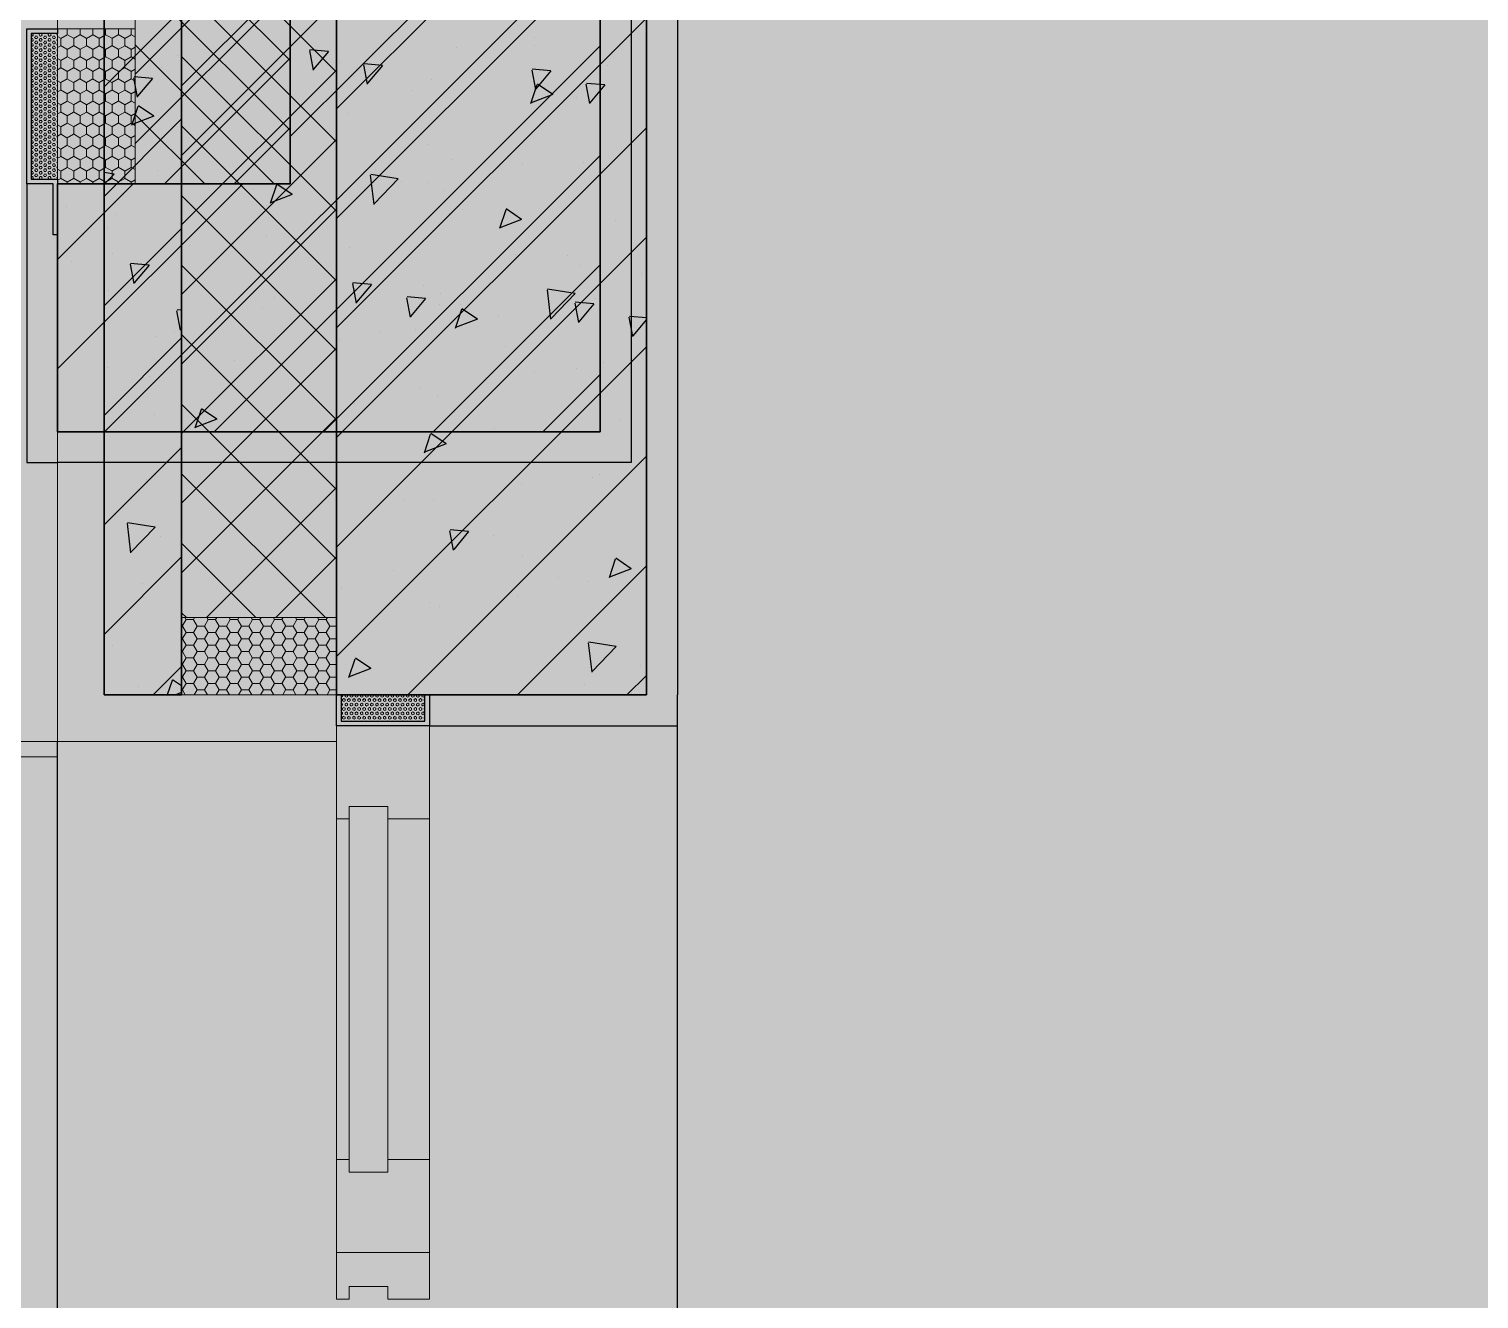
# Model space of a CAD drawing. Header units: inches. Extents: x 143994 to 247866, y 243815 to 272761.
# Drawn here: x 166857 to 167793, y 257416 to 258236 of the extents above; entities that cross this region are included whole.
import ezdxf

# ---------------------------------------------------------------- set-up
doc = ezdxf.new("R2010")
doc.units = ezdxf.units.IN
doc.header["$LTSCALE"] = 1000
doc.header["$MEASUREMENT"] = 0
doc.layers.get('DEFPOINTS').update_dxf_attribs({"color": 62})
for name, color, linetype in [('0-建筑1F', 127, 'Continuous'), ('0-建筑2F', 127, 'Continuous'), ('A-S-face(建筑粉刷线)', 136, 'Continuous'), ('PUB_HATCH', 8, 'Continuous')]:
    doc.layers.add(name, color=color, linetype=linetype)
for name, color, linetype, lineweight in [('A-M-Metal-sill', 53, 'Continuous', 9), ('A-M-Stone', 11, 'Continuous', 15), ('A-Wall', 254, 'Continuous', 35), ('MQ-HZ幕墙绘制', 6, 'Continuous', 13), ('W-保温层', 8, 'Continuous', 13)]:
    doc.layers.add(name, color=color, linetype=linetype, lineweight=lineweight)

# ---------------------------------------------------------------- blocks, each defined once
blk = doc.blocks.new('144')
at = {"layer": 'MQ-HZ幕墙绘制'}
h = blk.add_hatch(dxfattribs=at)
h.set_pattern_fill('HEX', color=127, angle=-180, style=0)
h.set_pattern_definition([(180, (647930.8768, -383131.2389), (-6e-16, -1.649778), [0.9525, -1.905]), (300, (647930.8768, -383131.2389), (1.4287497, 0.824889), [0.9525, -1.905]), (240, (647929.9243, -383131.2389), (1.4287497, -0.824889), [0.9525, -1.905])])
h.paths.add_polyline_path([(647836.92, -381953.29), (647836.92, -382047.28), (647819.92, -382047.28), (647819.92, -381953.29)])
h = blk.add_hatch(dxfattribs=at)
h.set_pattern_fill('HONEY', color=127, scale=3, angle=-90)
h.set_pattern_definition([(270, (1028626.8684, -384585.824), (4.124445, -7.14375), [4.7625, -9.525]), (30, (1028626.8684, -384585.824), (4.12444648, 7.143749147), [4.7625, -9.525]), (330, (1028626.8684, -384585.824), (8.24889148, -8.53e-07), [-9.525, 4.7625])])
h.paths.add_polyline_path([(647836.92, -382050.28), (647836.92, -381950.28), (647886.92, -381950.28), (647886.92, -382050.28)])
at = {"layer": 'A-S-face(建筑粉刷线)', "color": 127}
for p, q in [((648206.92, -378630.28), (648206.92, -382230.28)), ((648066.92, -382230.28), (647836.92, -382230.28)), ((648186.92, -382230.28), (647986.92, -382230.28)), ((648206.92, -382230.28), (648186.92, -382230.28))]:
    blk.add_line(p, q, dxfattribs=at)
blk.add_lwpolyline([(647816.92, -382050.28), (647816.92, -382230.28), (647836.92, -382230.28)], dxfattribs=at)
at = {"layer": 'A-Wall', "color": 127}
for p, q in [((647986.92, -378410.28), (647986.92, -382050.28)), ((648186.92, -382210.28), (648186.92, -378610.28)), ((647986.92, -382050.28), (647836.92, -382050.28)), ((647836.92, -382050.28), (647836.92, -382210.28)), ((647836.92, -382210.28), (648186.92, -382210.28))]:
    blk.add_line(p, q, dxfattribs=at)
at = {"layer": 'MQ-HZ幕墙绘制', "color": 127, "lineweight": -3}
blk.add_lwpolyline([(647816.92, -382050.28), (647816.92, -381950.29), (647833.92, -381950.29), (647833.92, -381950.29), (647836.92, -381950.29), (647836.92, -381953.29), (647819.92, -381953.29), (647819.92, -382047.28), (647836.92, -382047.28), (647836.92, -382083.28), (647833.92, -382083.28), (647833.92, -382050.28), (647816.92, -382050.28)], dxfattribs=at)
at = {"layer": 'MQ-HZ幕墙绘制', "color": 127}
blk.add_lwpolyline([(647836.92, -382050.28), (647836.92, -381950.28), (647886.92, -381950.28), (647886.92, -382050.28)], close=True, dxfattribs=at)
at = {"layer": 'PUB_HATCH', "color": 127, "linetype": 'Continuous'}
for p, q in [((648186.92, -381819.77), (647986.92, -382019.77)), ((648186.92, -381890.48), (647867.12, -382210.28)), ((648186.92, -381961.19), (647937.83, -382210.28)), ((647999.38, -381964.27), (648001.69, -381976.81)), ((648011.63, -381964.81), (647999.67, -381963.77)), ((648011.63, -381964.82), (648001.99, -381976.31)), ((648144.58, -381960.99), (648144.58, -381960.99)), ((648142.83, -381976.82), (648145.15, -381989.36)), ((648155.08, -381977.37), (648143.13, -381976.32)), ((648178.85, -381969.81), (648178.85, -381969.81)), ((648027.95, -381981.01), (648027.95, -381981.01)), ((648077.83, -381982.61), (648077.83, -381982.61)), ((648146.13, -381986.44), (648142.08, -381998.53)), ((648155.08, -381977.37), (648145.44, -381988.86)), ((648156.37, -381992.65), (648146.43, -381985.94)), ((648156.37, -381992.65), (648142.37, -381998.02)), ((648150.78, -381988.15), (648150.78, -381988.15)), ((648024.47, -382004.78), (648024.47, -382004.78)), ((648186.92, -382031.9), (648008.54, -382210.28)), ((648075.87, -382024.92), (648075.87, -382024.92)), ((648176.42, -382036.39), (648176.42, -382036.39)), ((647956.41, -382050.28), (647836.92, -382169.77)), ((647885.7, -382050.28), (647836.92, -382099.06)), ((647978.09, -382050.95), (647974.03, -382063.03)), ((647988.33, -382057.16), (647978.38, -382050.44)), ((648038.64, -382044.65), (648040.85, -382063.64)), ((648056.73, -382047.04), (648038.94, -382044.29)), ((648056.73, -382047.04), (648041.15, -382063.28)), ((648058.6, -382048.83), (648058.6, -382048.83)), ((648075.4, -382049.19), (648075.4, -382049.19)), ((647988.33, -382057.16), (647974.33, -382062.53)), ((648165.36, -382053.34), (648165.36, -382053.34)), ((648173.91, -382057.06), (648173.91, -382057.06)), ((647842.59, -382064.96), (647842.59, -382064.96)), ((647971.52, -382064.19), (647971.52, -382064.19)), ((648098.16, -382067.03), (648098.16, -382067.03)), ((647868.84, -382078.27), (647868.84, -382078.27)), ((647971.85, -382083.66), (647971.85, -382083.66)), ((647921.79, -382090.25), (647921.79, -382090.25)), ((647846.04, -382100.23), (647846.04, -382100.23)), ((647883.68, -382102.16), (647885.99, -382114.7)), ((647895.93, -382102.7), (647883.97, -382101.66)), ((647895.93, -382102.7), (647886.28, -382114.19)), ((648186.92, -382102.61), (648079.25, -382210.28)), ((648173.99, -382102.97), (648173.99, -382102.97)), ((648027.13, -382114.71), (648029.44, -382127.25)), ((648039.38, -382115.25), (648027.42, -382114.21)), ((648039.38, -382115.25), (648029.74, -382126.74)), ((648072.97, -382115.77), (648072.97, -382115.77)), ((647869.88, -382119.11), (647869.88, -382119.11)), ((647976.64, -382123.63), (647976.64, -382123.63)), ((648182.83, -382127.8), (648170.88, -382126.76)), ((648184.25, -382124.23), (648184.25, -382124.23)), ((647969.09, -382130.77), (647969.09, -382130.77)), ((648083.4, -382128.14), (648083.4, -382128.14)), ((648097.47, -382131.47), (648093.41, -382143.56)), ((648107.71, -382137.68), (648097.76, -382130.97)), ((648121.3, -382135.94), (648121.3, -382135.94)), ((648170.58, -382127.26), (648172.9, -382139.8)), ((648171.36, -382129.35), (648171.36, -382129.35)), ((648182.83, -382127.8), (648173.19, -382139.29)), ((647866.4, -382144.85), (647866.4, -382144.85)), ((648067.61, -382144.26), (648067.61, -382144.26)), ((648107.71, -382137.68), (648093.71, -382143.05)), ((647912.05, -382145.98), (647912.05, -382145.98)), ((648018.81, -382150.49), (648018.81, -382150.49)), ((648045.55, -382145.92), (648045.55, -382145.92)), ((647919.24, -382162.54), (647919.24, -382162.54)), ((648125.57, -382155), (648125.57, -382155)), ((647869.17, -382169.14), (647869.17, -382169.14)), ((647950.97, -382164.28), (647950.97, -382164.28)), ((648186.92, -382173.32), (648149.96, -382210.28)), ((648171.56, -382169.55), (648171.56, -382169.55)), ((648070.54, -382182.35), (648070.54, -382182.35)), ((647929.42, -382195.98), (647925.37, -382208.06)), ((647939.67, -382202.19), (647929.72, -382195.47)), ((647966.66, -382197.35), (647966.66, -382197.35)), ((647939.67, -382202.19), (647925.66, -382207.56)), ((648118.75, -382208.23), (648118.75, -382208.23))]:
    blk.add_line(p, q, dxfattribs=at)
at = {"layer": 'W-保温层', "color": 127}
for p, q in [((647886.92, -378310.28), (647886.92, -382050.28)), ((647986.92, -382050.28), (647986.92, -378410.28)), ((647886.92, -382050.28), (647986.92, -382050.28))]:
    blk.add_line(p, q, dxfattribs=at)
at = {"layer": 'W-保温层', "color": 127, "linetype": 'Continuous'}
for p, q in [((647886.92, -381870.71), (647986.92, -381970.71)), ((647986.92, -381879.41), (647886.92, -381979.41)), ((647886.92, -381915.61), (647986.92, -382015.61)), ((647986.92, -381924.31), (647886.92, -382024.31)), ((647886.92, -381960.51), (647976.69, -382050.28)), ((647986.92, -381969.21), (647905.86, -382050.28)), ((647886.92, -382005.41), (647931.79, -382050.28)), ((647986.92, -382014.12), (647950.76, -382050.28))]:
    blk.add_line(p, q, dxfattribs=at)
blk = doc.blocks.new('1442323')
at = {"layer": 'MQ-HZ幕墙绘制'}
h = blk.add_hatch(dxfattribs=at)
h.set_pattern_fill('HONEY', color=127, scale=3)
h.set_pattern_definition([(0, (2666.5027, 381109.6554), (7.14375, 4.124445), [4.7625, -9.525]), (120, (2666.5027, 381109.6554), (-7.143749147, 4.124446478), [4.7625, -9.525]), (60, (2666.5027, 381109.6554), (8.53e-07, 8.248891478), [-9.525, 4.7625])])
h.paths.add_polyline_path([(690036.92, -382439.31), (689936.92, -382439.31), (689936.92, -382389.31), (690036.92, -382389.31)])
h = blk.add_hatch(dxfattribs=at)
h.set_pattern_fill('HEX', color=127, angle=-90, style=0)
h.set_pattern_definition([(270, (1330.9525, 145.3926), (1.649778, -3e-16), [0.9525, -1.905]), (30, (1330.9525, 145.3926), (-0.824889, 1.4287496586), [0.9525, -1.905]), (330, (1330.9525, 144.4401), (0.824889, 1.4287496586), [0.9525, -1.905])])
h.paths.add_polyline_path([(690039.92, -382439.31), (690093.92, -382439.31), (690093.92, -382456.31), (690039.92, -382456.31)])
at = {"layer": 'A-M-Metal-sill', "color": 127}
for p, q in [((689856.92, -382469.31), (689256.92, -382469.31)), ((689856.92, -382479.31), (689856.92, -382469.31)), ((689266.92, -382479.31), (689856.92, -382479.31))]:
    blk.add_line(p, q, dxfattribs=at)
at = {"layer": 'A-M-Stone', "color": 127}
for p, q in [((689856.92, -382439.31), (689856.92, -378319.31)), ((689856.92, -382469.31), (689856.92, -382439.31)), ((690036.92, -382469.31), (689856.92, -382469.31))]:
    blk.add_line(p, q, dxfattribs=at)
at = {"layer": 'A-S-face(建筑粉刷线)', "color": 127}
blk.add_line((690256.92, -378719.31), (690256.92, -382439.31), dxfattribs=at)
blk.add_lwpolyline([(690096.92, -382459.31), (690256.92, -382459.31), (690256.92, -382439.31)], dxfattribs=at)
at = {"layer": 'A-Wall', "color": 127}
for p, q in [((689886.92, -378349.31), (689886.92, -382439.31)), ((689936.92, -382439.31), (689936.92, -378399.31)), ((690036.92, -378499.31), (690036.92, -382439.31)), ((690236.92, -382439.31), (690236.92, -378699.31)), ((689886.92, -382439.31), (689936.92, -382439.31)), ((690036.92, -382439.31), (690236.92, -382439.31))]:
    blk.add_line(p, q, dxfattribs=at)
at = {"layer": 'MQ-HZ幕墙绘制', "color": 127}
for p, q in [((690036.92, -382519.31), (690036.92, -382459.31)), ((690036.92, -382459.31), (690096.92, -382459.31)), ((690096.92, -382459.31), (690096.92, -382519.31)), ((690036.92, -382744.36), (690036.92, -382519.31)), ((690044.92, -382519.31), (690036.92, -382519.31)), ((690069.92, -382511.31), (690044.92, -382511.31)), ((690044.92, -382511.31), (690044.92, -382519.31)), ((690044.92, -382519.36), (690044.92, -382744.36)), ((690069.92, -382519.31), (690069.92, -382511.31)), ((690096.92, -382519.31), (690069.92, -382519.31)), ((690069.92, -382519.36), (690069.92, -382744.36)), ((690096.92, -382519.31), (690096.92, -382744.36)), ((690044.92, -382739.31), (690036.92, -382739.31)), ((690036.92, -382739.31), (690036.92, -382799.31)), ((690044.92, -382747.31), (690044.92, -382739.31)), ((690096.92, -382739.31), (690069.92, -382739.31)), ((690069.92, -382739.31), (690069.92, -382747.31)), ((690096.92, -382799.31), (690096.92, -382739.31)), ((690069.92, -382747.31), (690044.92, -382747.31)), ((690036.92, -382799.31), (690096.92, -382799.31)), ((690036.92, -382829.31), (690036.92, -382799.31)), ((690036.92, -382799.31), (690096.92, -382799.31)), ((690096.92, -382799.31), (690096.92, -382829.31)), ((690069.92, -382821.31), (690044.92, -382821.31)), ((690044.92, -382821.31), (690044.92, -382829.31)), ((690069.92, -382829.31), (690069.92, -382821.31)), ((690044.92, -382829.31), (690036.92, -382829.31)), ((690096.92, -382829.31), (690069.92, -382829.31))]:
    blk.add_line(p, q, dxfattribs=at)
blk.add_lwpolyline([(690036.92, -382439.31), (689936.92, -382439.31), (689936.92, -382389.31), (690036.92, -382389.31)], close=True, dxfattribs=at)
at = {"layer": 'MQ-HZ幕墙绘制', "color": 127, "lineweight": -3}
blk.add_lwpolyline([(690096.92, -382459.31), (690036.92, -382459.31), (690036.92, -382442.31), (690036.92, -382442.31), (690036.92, -382439.31), (690039.92, -382439.31), (690039.92, -382456.31), (690093.92, -382456.31), (690093.92, -382439.31), (690096.92, -382439.31), (690096.92, -382442.31), (690096.92, -382442.31), (690096.92, -382459.31, -0.000051)], format="xyb", dxfattribs=at)
at = {"layer": 'PUB_HATCH', "color": 127, "linetype": 'Continuous'}
for p, q in [((690236.92, -381860.94), (690036.92, -382060.94)), ((690236.92, -381931.65), (690036.92, -382131.65)), ((689936.92, -381996.67), (689886.92, -382046.67)), ((690236.92, -382002.36), (690036.92, -382202.36)), ((690114.51, -382021.17), (690114.51, -382021.17)), ((690164.58, -382014.58), (690164.58, -382014.58)), ((689934.02, -382026.64), (689934.02, -382026.64)), ((690038.77, -382031.15), (690038.77, -382031.15)), ((690054.33, -382032.4), (690056.64, -382044.94)), ((690066.58, -382032.91), (690054.62, -382031.87)), ((690066.58, -382032.91), (690056.94, -382044.4)), ((690211.68, -382032.82), (690211.68, -382032.82)), ((689905.93, -382040.75), (689908.24, -382053.29)), ((689918.18, -382041.29), (689906.22, -382040.25)), ((689918.18, -382041.29), (689908.53, -382052.78)), ((689923.7, -382034.14), (689923.7, -382034.14)), ((690085.09, -382048.86), (690085.09, -382048.86)), ((690108.99, -382046.9), (690108.99, -382046.9)), ((690197.78, -382044.95), (690200.1, -382057.49)), ((690210.03, -382045.46), (690198.08, -382044.42)), ((690210.03, -382045.46), (690200.39, -382056.95)), ((689908.71, -382059.45), (689904.65, -382071.54)), ((689918.95, -382065.66), (689909, -382058.95)), ((690191.86, -382053.37), (690191.86, -382053.37)), ((689936.92, -382067.38), (689886.92, -382117.38)), ((689918.95, -382065.66), (689904.94, -382071.04)), ((690236.92, -382073.07), (690036.92, -382273.07)), ((690111.97, -382093.47), (690111.97, -382093.47)), ((690157.14, -382096.94), (690157.14, -382096.94)), ((689893.28, -382102.97), (689886.92, -382101.98)), ((689893.28, -382102.97), (689886.92, -382109.6)), ((689921.27, -382100.72), (689921.27, -382100.72)), ((690061.9, -382100.06), (690061.9, -382100.06)), ((690209.25, -382099.4), (690209.25, -382099.4)), ((690040.5, -382116.96), (690040.5, -382116.96)), ((690106.56, -382113.48), (690106.56, -382113.48)), ((690146.02, -382126.05), (690141.97, -382138.14)), ((690156.27, -382132.23), (690146.32, -382125.52)), ((689895.07, -382128.84), (689895.07, -382128.84)), ((690109.9, -382128.17), (690109.9, -382128.17)), ((690156.27, -382132.23), (690142.26, -382137.61)), ((690216.66, -382132.68), (690216.66, -382132.68)), ((689936.92, -382138.09), (689886.92, -382188.09)), ((690236.92, -382143.78), (690036.92, -382343.78)), ((689892.59, -382153.99), (689892.59, -382153.99)), ((690045.3, -382150.52), (690045.3, -382150.52)), ((690152.07, -382155.03), (690152.07, -382155.03)), ((690185.66, -382155.72), (690185.66, -382155.72)), ((689918.84, -382167.3), (689918.84, -382167.3)), ((690059.35, -382172.35), (690059.35, -382172.35)), ((690206.81, -382165.98), (690206.81, -382165.98)), ((690233.52, -382166.93), (690233.52, -382166.93)), ((690082.08, -382182.84), (690084.39, -382195.38)), ((690094.33, -382183.35), (690082.37, -382182.3)), ((690104.13, -382180.06), (690104.13, -382180.06)), ((690172.77, -382177.67), (690174.98, -382196.67)), ((690190.86, -382180.04), (690173.07, -382177.28)), ((690190.86, -382180.04), (690175.28, -382196.28)), ((689896.04, -382189.26), (689896.04, -382189.26)), ((689933.68, -382191.19), (689935.99, -382203.73)), ((689936.92, -382190.94), (689933.97, -382190.69)), ((690094.33, -382183.35), (690084.69, -382194.84)), ((690116.88, -382186.95), (690116.88, -382186.95)), ((690225.53, -382195.39), (690227.85, -382207.93)), ((690236.92, -382195.82), (690225.83, -382194.85)), ((690236.92, -382196.92), (690228.14, -382207.39)), ((689936.92, -382208.8), (689886.92, -382258.8)), ((689919.88, -382208.14), (689919.88, -382208.14)), ((689936.92, -382202.46), (689936.28, -382203.22)), ((690236.92, -382214.49), (690036.92, -382414.49)), ((690208.8, -382224.63), (690208.8, -382224.63)), ((689916.4, -382233.88), (689916.4, -382233.88)), ((690133.05, -382234.6), (690133.05, -382234.6)), ((690164.81, -382230.86), (690164.81, -382230.86)), ((690204.38, -382232.56), (690204.38, -382232.56)), ((690101.69, -382246.64), (690101.69, -382246.64)), ((690048.17, -382250.88), (690048.17, -382250.88)), ((690113.12, -382257.23), (690113.12, -382257.23)), ((689919.17, -382258.17), (689919.17, -382258.17)), ((690219.88, -382261.74), (690219.88, -382261.74)), ((690097.36, -382271.08), (690093.3, -382283.17)), ((690107.6, -382277.26), (690097.65, -382270.55)), ((689936.92, -382279.51), (689886.92, -382329.51)), ((690236.92, -382285.21), (690082.82, -382439.31)), ((690107.6, -382277.26), (690093.6, -382282.64)), ((689913.97, -382300.46), (689913.97, -382300.46)), ((690156.18, -382303.51), (690156.18, -382303.51)), ((690201.95, -382299.14), (690201.95, -382299.14)), ((690206.25, -382296.92), (690206.25, -382296.92)), ((690080.44, -382313.48), (690080.44, -382313.48)), ((690099.26, -382313.22), (690099.26, -382313.22)), ((689901.7, -382328.5), (689903.91, -382347.5)), ((689919.79, -382330.9), (689902.01, -382328.14)), ((689919.79, -382330.9), (689904.22, -382347.13)), ((689916.63, -382330.46), (689916.63, -382330.46)), ((689923.1, -382337.21), (689923.1, -382337.21)), ((690109.83, -382333.28), (690112.14, -382345.81)), ((690122.08, -382333.79), (690110.12, -382332.74)), ((690122.08, -382333.79), (690112.44, -382345.28)), ((690137.92, -382336.54), (690137.92, -382336.54)), ((689936.92, -382350.22), (689886.92, -382400.22)), ((690156.55, -382350.19), (690156.55, -382350.19)), ((690226.98, -382357.79), (690217.04, -382351.07)), ((690073.33, -382358.89), (690073.33, -382358.89)), ((690236.92, -382355.92), (690153.53, -382439.31)), ((690216.74, -382351.61), (690212.69, -382363.69)), ((690226.98, -382357.79), (690212.98, -382363.16)), ((689911.54, -382367.04), (689911.54, -382367.04)), ((690180.09, -382363.4), (690180.09, -382363.4)), ((690199.52, -382365.72), (690199.52, -382365.72)), ((690039.91, -382370.22), (690039.91, -382370.22)), ((690153.64, -382375.8), (690153.64, -382375.8)), ((690096.83, -382379.8), (690096.83, -382379.8)), ((690103.57, -382382.39), (690103.57, -382382.39)), ((689892, -382407.25), (689892, -382407.25)), ((690199.28, -382405.6), (690201.49, -382424.59)), ((690217.37, -382407.97), (690199.59, -382405.21)), ((690048.7, -382416.11), (690044.64, -382428.2)), ((690058.94, -382422.29), (690048.99, -382415.58)), ((690217.37, -382407.97), (690201.8, -382424.2)), ((689936.92, -382420.93), (689918.54, -382439.31)), ((690058.94, -382422.29), (690044.94, -382427.67)), ((690232.93, -382420.19), (690232.93, -382420.19)), ((689909.11, -382433.62), (689909.11, -382433.62)), ((689930.76, -382430.03), (689927.65, -382439.31)), ((689936.92, -382433.49), (689931.05, -382429.53)), ((690197.09, -382432.3), (690197.09, -382432.3)), ((690236.92, -382426.63), (690224.24, -382439.31)), ((689936.92, -382437.81), (689933.02, -382439.31)), ((690227.33, -382438.06), (690227.33, -382438.06))]:
    blk.add_line(p, q, dxfattribs=at)
at = {"layer": 'PUB_HATCH', "color": 127}
for p, q in [((690256.92, -383929.31), (690256.92, -382459.31)), ((689856.92, -383909.31), (689856.92, -382469.31))]:
    blk.add_line(p, q, dxfattribs=at)
at = {"layer": 'W-保温层', "color": 127}
for p, q in [((689936.92, -382389.31), (689936.92, -378399.31)), ((690036.92, -378499.31), (690036.92, -382389.31)), ((690036.92, -382389.31), (689936.92, -382389.31))]:
    blk.add_line(p, q, dxfattribs=at)
at = {"layer": 'W-保温层', "color": 127, "linetype": 'Continuous'}
for p, q in [((689936.92, -381937.24), (690036.92, -382037.24)), ((690036.92, -381946.04), (689936.92, -382046.04)), ((689936.92, -381982.14), (690036.92, -382082.14)), ((690036.92, -381990.94), (689936.92, -382090.94)), ((689936.92, -382027.04), (690036.92, -382127.04)), ((690036.92, -382035.84), (689936.92, -382135.84)), ((689936.92, -382071.94), (690036.92, -382171.94)), ((690036.92, -382080.74), (689936.92, -382180.74)), ((689936.92, -382116.84), (690036.92, -382216.84)), ((690036.92, -382125.64), (689936.92, -382225.64)), ((689936.92, -382161.74), (690036.92, -382261.74)), ((690036.92, -382170.55), (689936.92, -382270.55)), ((689936.92, -382206.64), (690036.92, -382306.64)), ((690036.92, -382215.45), (689936.92, -382315.45)), ((689936.92, -382251.54), (690036.92, -382351.54)), ((690036.92, -382260.35), (689936.92, -382360.35)), ((689936.92, -382296.45), (690029.78, -382389.31)), ((690036.92, -382305.25), (689952.86, -382389.31)), ((689936.92, -382341.35), (689984.88, -382389.31)), ((690036.92, -382350.15), (689997.76, -382389.31)), ((689936.92, -382386.25), (689939.98, -382389.31))]:
    blk.add_line(p, q, dxfattribs=at)

msp = doc.modelspace()

# ---------------------------------------------------------------- hatches: boundary and pattern name
at = {"layer": 'DEFPOINTS'}
h = msp.add_hatch(dxfattribs=at)
h.set_pattern_fill('ANSI31', color=250)
h.set_pattern_definition([(45, (-65482.5842, -4e-05), (-1.122532015, 1.122532015), [])])
h.paths.add_polyline_path([(182383.45, 243814.78), (157803.44, 243814.78), (157803.44, 270814.78), (182383.45, 270814.78)])

# ---------------------------------------------------------------- block references
at = {"layer": '0-建筑1F'}
msp.add_blockref('144', (-480961.31, 640186.38), dxfattribs=at)
at = {"layer": '0-建筑2F'}
msp.add_blockref('1442323', (-522981.31, 640245.41), dxfattribs=at)

doc.saveas('drawing.dxf')
